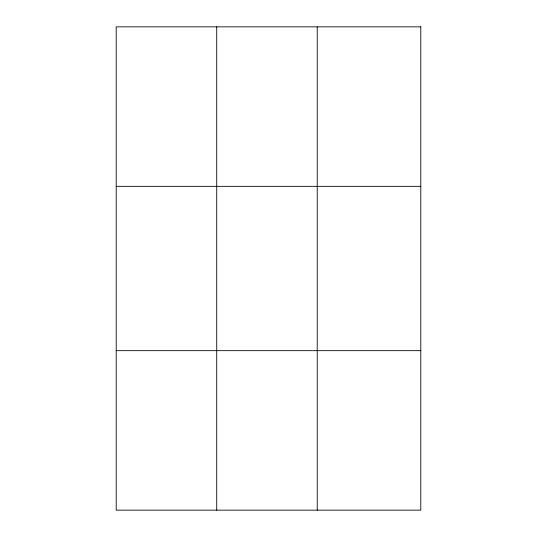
<?xml version="1.0" encoding="UTF-8"?>
<svg xmlns="http://www.w3.org/2000/svg" width="537" height="537" viewBox="0 0 537 537"><rect width="100%" height="100%" fill="white"/><g stroke="black" fill="none" stroke-linecap="round" stroke-linejoin="round"><path stroke-width="0.81" d="M216.72 510.15L216.72 26.85M317.233 510.15L317.233 26.85M116.207 186.339L420.793 186.339M116.207 350.661L420.793 350.661M420.793 26.85L420.793 510.15L116.207 510.15L116.207 26.85L420.793 26.85"/></g></svg>
